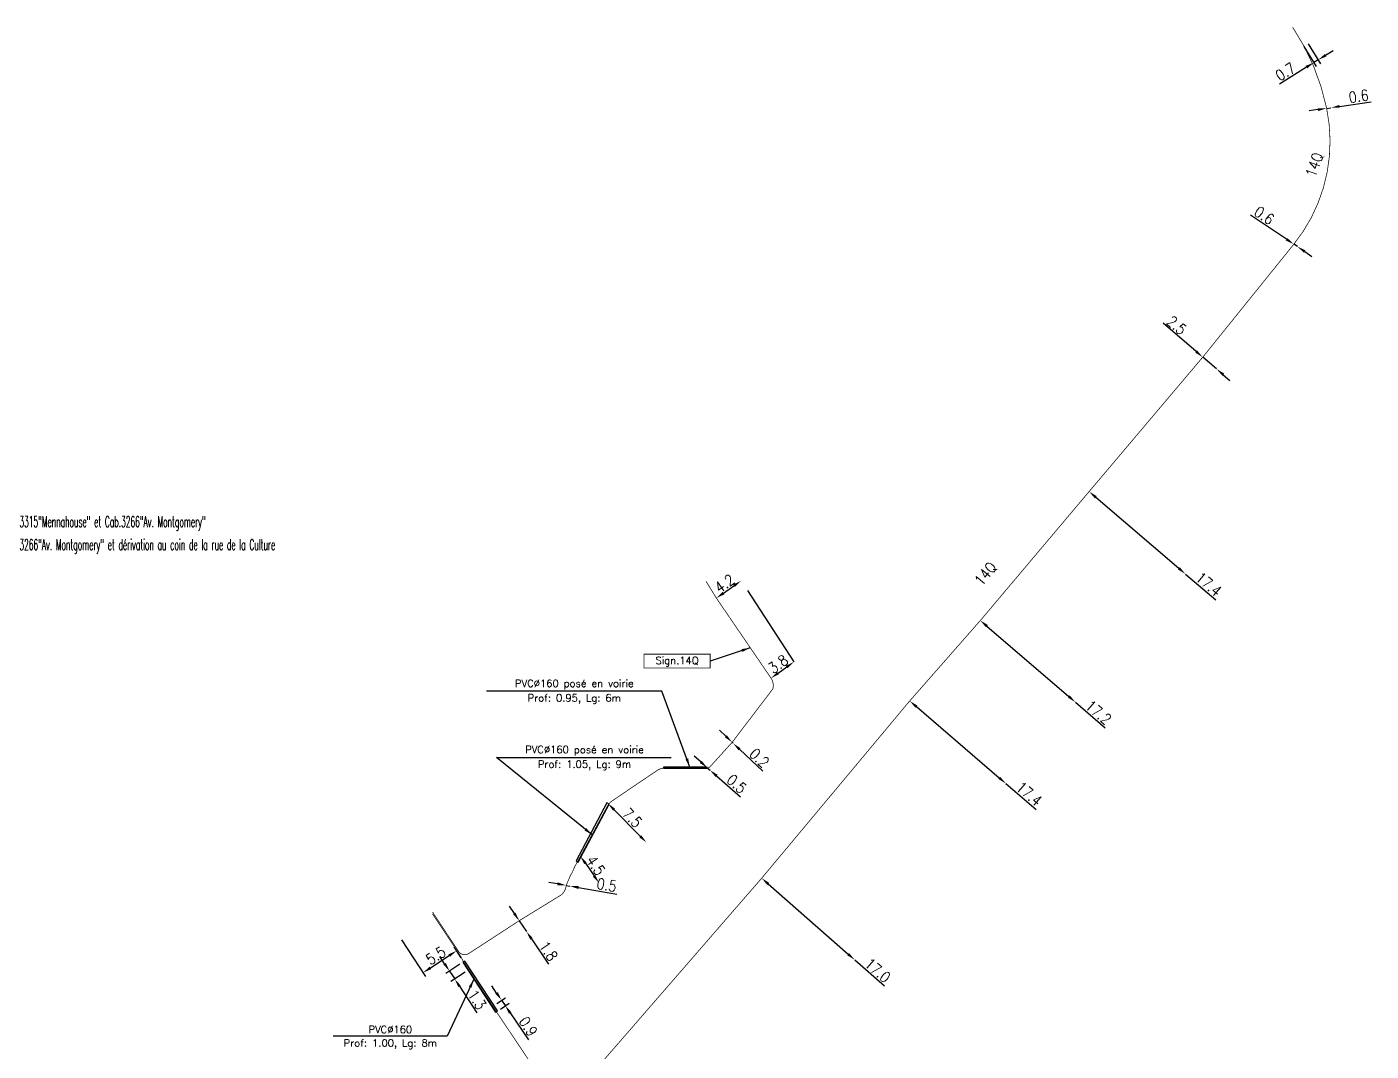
# Model space of a CAD drawing. Header units: millimetres. Extents: x 79997 to 81000, y 143376 to 144000.
# Drawn here: x 80105.6 to 80290.1, y 143859.6 to 144000 of the extents above; entities that cross this region are included whole.
import ezdxf
from ezdxf.enums import TextEntityAlignment as Align

# ---------------------------------------------------------------- set-up
doc = ezdxf.new("R2010")
doc.units = ezdxf.units.MM
doc.header["$PDMODE"] = 34
doc.linetypes.add('S_SIGNAL', pattern=[10, 4, -1.5, 0, -1.5, 0, -1.5, 0, -1.5])
doc.linetypes.add('S_ST', pattern=[14, 8, -1.5, 0, -1.5, 0, -1.5, 0, -1.5])
doc.layers.get('0').update_dxf_attribs({"linetype": 'CONTINUOUS'})
doc.layers.get('DEFPOINTS').update_dxf_attribs({"linetype": 'CONTINUOUS'})
doc.layers.add('S_100', color=5, linetype='S_SIGNAL')
doc.layers.add('S_400', color=7, linetype='CONTINUOUS')
doc.styles.get("Standard").update_dxf_attribs({"font": 'romans.shx', "width": 0.85})
doc.dimstyles.get("Standard").update_dxf_attribs({"dimtxt": 1.5, "dimasz": 1.2, "dimexe": 0.625, "dimexo": 0.625, "dimgap": 0.25, "dimtad": 1, "dimdec": 1, "dimzin": 0, "dimdsep": 46, "dimtxsty": 'Standard', "dimcen": -0.5, "dimadec": 0, "dimazin": 0, "dimtfac": 1, "dimtdec": 1, "dimtmove": 0, "dimatfit": 3, "dimfxl": 0, "dimtolj": 1, "dimtzin": 0, "dimarcsym": 0})

# ---------------------------------------------------------------- blocks, each defined once
blk = doc.blocks.new('GIS_MODF')
at = {"color": 0, "linetype": 'Continuous', "flags": 128}
for points in [[(-2.18, -0.01), (-1.68, -0.01)], [(1.52, -0.01), (2.02, -0.01)]]:
    blk.add_lwpolyline(points, dxfattribs=at)
at = {"color": 0, "linetype": 'Continuous', "width": 0.5}
blk.add_attdef('DATE', text='', height=1.5, dxfattribs=at).set_placement((-2.5, -0.8), align=Align.RIGHT)
at = {"color": 0, "linetype": 'Continuous', "width": 1.771291}
blk.add_attdef('USER', text='', height=1.5, dxfattribs=at).set_placement((-1.51, -0.8), (1.28, -0.8), align=Align.FIT)
at = {"color": 0, "linetype": 'Continuous', "width": 0.5}
blk.add_attdef('DESC', (2.29, -0.8), '', height=1.5, dxfattribs=at)
blk = doc.blocks.new('*D10')
at = {"layer": 'DEFPOINTS', "color": 0, "linetype": 'Continuous', "transparency": 16777216}
for p in [(80173.19, 143877.46), (80174.19, 143875.97), (80174.19, 143875.97)]:
    blk.add_point(p, dxfattribs=at)
at = {"layer": 'S_100', "color": 0, "linetype": 'Continuous', "lineweight": -2, "transparency": 16777216}
for p, q in [((80172.52, 143878.45), (80171.85, 143879.45)), ((80173.19, 143877.46), (80174.19, 143875.97)), ((80174.87, 143874.97), (80177.21, 143871.5))]:
    blk.add_line(p, q, dxfattribs=at)
at = {"layer": 'S_100', "color": 0, "linetype": 'Continuous', "transparency": 16777216}
for points in [[(80172.68, 143878.56), (80172.35, 143878.34), (80173.19, 143877.46)], [(80175.03, 143875.09), (80174.7, 143874.86), (80174.19, 143875.97)]]:
    blk.add_solid(points, dxfattribs=at)
at = {"layer": 'S_100', "color": 0, "linetype": 'Continuous', "transparency": 16777216, "insert": (80177.2, 143873.3), "char_height": 1.5, "attachment_point": 5, "rotation": 304.0106}
blk.add_mtext('\\A1;1.8', dxfattribs=at)
blk = doc.blocks.new('*D11')
at = {"layer": 'DEFPOINTS', "color": 0, "linetype": 'Continuous', "transparency": 16777216}
for p in [(80179.64, 143882.31), (80180.13, 143882.22), (80180.13, 143882.22)]:
    blk.add_point(p, dxfattribs=at)
at = {"layer": 'S_100', "color": 0, "linetype": 'Continuous', "lineweight": -2, "transparency": 16777216}
for p, q in [((80178.45, 143882.51), (80177.27, 143882.71)), ((80179.53, 143881.69), (80179.53, 143881.69)), ((80179.64, 143882.31), (80180.13, 143882.22)), ((80180.02, 143881.61), (80180.02, 143881.61)), ((80181.31, 143882.02), (80186.58, 143881.11))]:
    blk.add_line(p, q, dxfattribs=at)
at = {"layer": 'S_100', "color": 0, "linetype": 'Continuous', "transparency": 16777216}
for points in [[(80178.49, 143882.71), (80178.42, 143882.31), (80179.64, 143882.31)], [(80181.35, 143882.21), (80181.28, 143881.82), (80180.13, 143882.22)]]:
    blk.add_solid(points, dxfattribs=at)
at = {"layer": 'S_100', "color": 0, "linetype": 'Continuous', "transparency": 16777216, "insert": (80185.19, 143882.36), "char_height": 1.5, "attachment_point": 5, "rotation": 350.2319}
blk.add_mtext('\\A1;0.5', dxfattribs=at)
blk = doc.blocks.new('*D12')
at = {"layer": 'DEFPOINTS', "color": 0, "linetype": 'Continuous', "transparency": 16777216}
for p in [(80202.41, 143901.93), (80202.55, 143901.79), (80202.55, 143901.79)]:
    blk.add_point(p, dxfattribs=at)
at = {"layer": 'S_100', "color": 0, "linetype": 'Continuous', "lineweight": -2, "transparency": 16777216}
for p, q in [((80201.54, 143902.75), (80200.67, 143903.58)), ((80201.98, 143901.47), (80201.98, 143901.47)), ((80202.12, 143901.34), (80202.12, 143901.34)), ((80202.41, 143901.93), (80202.55, 143901.79)), ((80203.43, 143900.97), (80206.6, 143897.96))]:
    blk.add_line(p, q, dxfattribs=at)
at = {"layer": 'S_100', "color": 0, "linetype": 'Continuous', "transparency": 16777216}
for points in [[(80201.68, 143902.9), (80201.4, 143902.61), (80202.41, 143901.93)], [(80203.56, 143901.11), (80203.29, 143900.82), (80202.55, 143901.79)]]:
    blk.add_solid(points, dxfattribs=at)
at = {"layer": 'S_100', "color": 0, "linetype": 'Continuous', "transparency": 16777216, "insert": (80206.14, 143899.78), "char_height": 1.5, "attachment_point": 5, "rotation": 316.6086}
blk.add_mtext('\\A1;0.2', dxfattribs=at)
blk = doc.blocks.new('*D13')
at = {"layer": 'DEFPOINTS', "color": 0, "linetype": 'Continuous', "transparency": 16777216}
for p in [(80210.88, 143912.95), (80210.88, 143912.95), (80207.74, 143910.73)]:
    blk.add_point(p, dxfattribs=at)
at = {"layer": 'S_100', "color": 0, "linetype": 'Continuous', "lineweight": -2, "transparency": 16777216}
blk.add_line((80208.72, 143911.42), (80209.9, 143912.26), dxfattribs=at)
at = {"layer": 'S_100', "color": 0, "linetype": 'Continuous', "transparency": 16777216}
for points in [[(80209.78, 143912.42), (80210.02, 143912.1), (80210.88, 143912.95)], [(80208.6, 143911.59), (80208.83, 143911.26), (80207.74, 143910.73)]]:
    blk.add_solid(points, dxfattribs=at)
at = {"layer": 'S_100', "color": 0, "linetype": 'Continuous', "transparency": 16777216, "insert": (80208.73, 143912.66), "char_height": 1.5, "attachment_point": 5, "rotation": 35.3042}
blk.add_mtext('\\A1;3.8', dxfattribs=at)
blk = doc.blocks.new('*D14')
at = {"layer": 'DEFPOINTS', "color": 0, "linetype": 'Continuous', "transparency": 16777216}
for p in [(80203.65, 143924.08), (80203.65, 143924.08), (80200.24, 143921.71)]:
    blk.add_point(p, dxfattribs=at)
at = {"layer": 'S_100', "color": 0, "linetype": 'Continuous', "lineweight": -2, "transparency": 16777216}
blk.add_line((80201.23, 143922.39), (80202.66, 143923.39), dxfattribs=at)
at = {"layer": 'S_100', "color": 0, "linetype": 'Continuous', "transparency": 16777216}
for points in [[(80202.55, 143923.56), (80202.78, 143923.23), (80203.65, 143924.08)], [(80201.11, 143922.56), (80201.34, 143922.23), (80200.24, 143921.71)]]:
    blk.add_solid(points, dxfattribs=at)
at = {"layer": 'S_100', "color": 0, "linetype": 'Continuous', "transparency": 16777216, "insert": (80201.37, 143923.71), "char_height": 1.5, "attachment_point": 5, "rotation": 34.8873}
blk.add_mtext('\\A1;4.2', dxfattribs=at)
blk = doc.blocks.new('*D80')
at = {"layer": 'DEFPOINTS', "color": 0, "linetype": 'Continuous', "transparency": 16777216}
for p in [(80199, 143898.44), (80199.37, 143898.11), (80199.37, 143898.11)]:
    blk.add_point(p, dxfattribs=at)
at = {"layer": 'S_400', "color": 0, "linetype": 'Continuous', "lineweight": -2, "transparency": 16777216}
for p, q in [((80198.1, 143899.23), (80197.2, 143900.02)), ((80199, 143898.44), (80199.37, 143898.11)), ((80200.27, 143897.32), (80203.56, 143894.43))]:
    blk.add_line(p, q, dxfattribs=at)
at = {"layer": 'S_400', "color": 0, "linetype": 'Continuous', "transparency": 16777216}
for points in [[(80198.23, 143899.38), (80197.97, 143899.08), (80199, 143898.44)], [(80200.41, 143897.47), (80200.14, 143897.17), (80199.37, 143898.11)]]:
    blk.add_solid(points, dxfattribs=at)
at = {"layer": 'S_400', "color": 0, "linetype": 'Continuous', "transparency": 16777216, "insert": (80203.03, 143896.23), "char_height": 1.5, "attachment_point": 5, "rotation": 318.6513}
blk.add_mtext('\\A1;0.5', dxfattribs=at)
blk = doc.blocks.new('*D82')
at = {"layer": 'DEFPOINTS', "color": 0, "linetype": 'Continuous', "transparency": 16777216}
for p in [(80156.69, 143875.36), (80164.6, 143873.34), (80165.58, 143871.84)]:
    blk.add_point(p, dxfattribs=at)
at = {"layer": 'S_400', "color": 0, "linetype": 'Continuous', "lineweight": -2, "transparency": 16777216}
for p, q in [((80157.04, 143874.84), (80160.34, 143869.8)), ((80165.24, 143872.37), (80164.25, 143873.87)), ((80161, 143870.99), (80163.59, 143872.69))]:
    blk.add_line(p, q, dxfattribs=at)
at = {"layer": 'S_400', "color": 0, "linetype": 'Continuous', "transparency": 16777216}
for points in [[(80163.48, 143872.85), (80163.7, 143872.52), (80164.6, 143873.34)], [(80160.89, 143871.15), (80161.11, 143870.82), (80160, 143870.33)]]:
    blk.add_solid(points, dxfattribs=at)
at = {"layer": 'S_400', "color": 0, "linetype": 'Continuous', "transparency": 16777216, "insert": (80161.75, 143872.67), "char_height": 1.5, "attachment_point": 5, "rotation": 33.2798}
blk.add_mtext('\\A1;5.5', dxfattribs=at)
blk = doc.blocks.new('*D83')
at = {"layer": 'DEFPOINTS', "color": 0, "linetype": 'Continuous', "transparency": 16777216}
for p in [(80170.77, 143866.55), (80169.58, 143865.75), (80170.09, 143865)]:
    blk.add_point(p, dxfattribs=at)
at = {"layer": 'S_400', "color": 0, "linetype": 'Continuous', "lineweight": -2, "transparency": 16777216}
for p, q in [((80170.09, 143867.54), (80169.42, 143868.54)), ((80170.1, 143866.1), (80171.29, 143866.9)), ((80170.61, 143865.35), (80171.79, 143866.16)), ((80170.77, 143866.55), (80171.27, 143865.81)), ((80171.95, 143864.82), (80174.47, 143861.1))]:
    blk.add_line(p, q, dxfattribs=at)
at = {"layer": 'S_400', "color": 0, "linetype": 'Continuous', "transparency": 16777216}
for points in [[(80170.26, 143867.66), (80169.93, 143867.43), (80170.77, 143866.55)], [(80172.11, 143864.93), (80171.78, 143864.7), (80171.27, 143865.81)]]:
    blk.add_solid(points, dxfattribs=at)
at = {"layer": 'S_400', "color": 0, "linetype": 'Continuous', "transparency": 16777216, "insert": (80174.43, 143862.95), "char_height": 1.5, "attachment_point": 5, "rotation": 304.2234}
blk.add_mtext('\\A1;0.9', dxfattribs=at)
blk = doc.blocks.new('*D84')
at = {"layer": 'DEFPOINTS', "color": 0, "linetype": 'Continuous', "transparency": 16777216}
for p in [(80165.58, 143871.84), (80166.3, 143870.76), (80164.34, 143869.47)]:
    blk.add_point(p, dxfattribs=at)
at = {"layer": 'S_400', "color": 0, "linetype": 'Continuous', "lineweight": -2, "transparency": 16777216}
for p, q in [((80162.96, 143871.56), (80162.3, 143872.56)), ((80165.06, 143871.5), (80163.1, 143870.21)), ((80163.62, 143870.55), (80164.34, 143869.47)), ((80165.77, 143870.41), (80163.81, 143869.12)), ((80165, 143868.46), (80167.39, 143864.84))]:
    blk.add_line(p, q, dxfattribs=at)
at = {"layer": 'S_400', "color": 0, "linetype": 'Continuous', "transparency": 16777216}
for points in [[(80163.13, 143871.66), (80162.79, 143871.45), (80163.62, 143870.55)], [(80165.16, 143868.57), (80164.83, 143868.35), (80164.34, 143869.47)]]:
    blk.add_solid(points, dxfattribs=at)
at = {"layer": 'S_400', "color": 0, "linetype": 'Continuous', "transparency": 16777216, "insert": (80167.4, 143866.63), "char_height": 1.5, "attachment_point": 5, "rotation": 303.3642}
blk.add_mtext('\\A1;1.3', dxfattribs=at)
blk = doc.blocks.new('*D85')
at = {"layer": 'DEFPOINTS', "color": 0, "linetype": 'Continuous', "transparency": 16777216}
for p in [(80185.37, 143893.54), (80190.63, 143888.2), (80190.63, 143888.2)]:
    blk.add_point(p, dxfattribs=at)
at = {"layer": 'S_400', "color": 0, "linetype": 'Continuous', "lineweight": -2, "transparency": 16777216}
for p, q in [((80184.92, 143893.1), (80184.92, 143893.1)), ((80186.21, 143892.68), (80189.79, 143889.05)), ((80190.19, 143887.76), (80190.19, 143887.76))]:
    blk.add_line(p, q, dxfattribs=at)
at = {"layer": 'S_400', "color": 0, "linetype": 'Continuous', "transparency": 16777216}
for points in [[(80186.35, 143892.82), (80186.07, 143892.54), (80185.37, 143893.54)], [(80189.93, 143889.19), (80189.65, 143888.91), (80190.63, 143888.2)]]:
    blk.add_solid(points, dxfattribs=at)
at = {"layer": 'S_400', "color": 0, "linetype": 'Continuous', "transparency": 16777216, "insert": (80188.71, 143891.57), "char_height": 1.5, "attachment_point": 5, "rotation": 314.5811}
blk.add_mtext('\\A1;7.5', dxfattribs=at)
blk = doc.blocks.new('*D86')
at = {"layer": 'DEFPOINTS', "color": 0, "linetype": 'Continuous', "transparency": 16777216}
for p in [(80181.58, 143886.32), (80184.14, 143882.62), (80184.14, 143882.62)]:
    blk.add_point(p, dxfattribs=at)
at = {"layer": 'S_400', "color": 0, "linetype": 'Continuous', "lineweight": -2, "transparency": 16777216}
blk.add_line((80182.27, 143885.34), (80183.46, 143883.61), dxfattribs=at)
at = {"layer": 'S_400', "color": 0, "linetype": 'Continuous', "transparency": 16777216}
for points in [[(80182.43, 143885.45), (80182.1, 143885.22), (80181.58, 143886.32)], [(80183.63, 143883.72), (80183.3, 143883.5), (80184.14, 143882.62)]]:
    blk.add_solid(points, dxfattribs=at)
at = {"layer": 'S_400', "color": 0, "linetype": 'Continuous', "transparency": 16777216, "insert": (80183.69, 143885.04), "char_height": 1.5, "attachment_point": 5, "rotation": 304.6811}
blk.add_mtext('\\A1;4.5', dxfattribs=at)
blk = doc.blocks.new('*D87')
at = {"layer": 'DEFPOINTS', "color": 0, "linetype": 'Continuous', "transparency": 16777216}
for p in [(80283.98, 143988.88), (80284.57, 143988.97), (80284.57, 143988.97)]:
    blk.add_point(p, dxfattribs=at)
at = {"layer": 'S_100', "color": 0, "linetype": 'Continuous', "lineweight": -2, "transparency": 16777216}
for p, q in [((80285.76, 143989.15), (80290.08, 143989.79)), ((80282.79, 143988.71), (80281.6, 143988.53)), ((80283.98, 143988.88), (80284.57, 143988.97))]:
    blk.add_line(p, q, dxfattribs=at)
at = {"layer": 'S_100', "color": 0, "linetype": 'Continuous', "transparency": 16777216}
for points in [[(80282.76, 143988.9), (80282.82, 143988.51), (80283.98, 143988.88)], [(80285.73, 143989.34), (80285.79, 143988.95), (80284.57, 143988.97)]]:
    blk.add_solid(points, dxfattribs=at)
at = {"layer": 'S_100', "color": 0, "linetype": 'Continuous', "transparency": 16777216, "insert": (80288.37, 143990.54), "char_height": 1.5, "attachment_point": 5, "rotation": 8.4255}
blk.add_mtext('\\A1;0.6', dxfattribs=at)
blk = doc.blocks.new('*D88')
at = {"layer": 'DEFPOINTS', "color": 0, "linetype": 'Continuous', "transparency": 16777216}
for p in [(80279.48, 143970.25), (80279.97, 143969.91), (80279.97, 143969.91)]:
    blk.add_point(p, dxfattribs=at)
at = {"layer": 'S_100', "color": 0, "linetype": 'Continuous', "lineweight": -2, "transparency": 16777216}
for p, q in [((80278.48, 143970.92), (80273.54, 143974.25)), ((80279.97, 143969.91), (80279.48, 143970.25)), ((80280.97, 143969.24), (80281.96, 143968.57))]:
    blk.add_line(p, q, dxfattribs=at)
at = {"layer": 'S_100', "color": 0, "linetype": 'Continuous', "transparency": 16777216}
for points in [[(80278.59, 143971.08), (80278.37, 143970.75), (80279.48, 143970.25)], [(80281.08, 143969.41), (80280.86, 143969.08), (80279.97, 143969.91)]]:
    blk.add_solid(points, dxfattribs=at)
at = {"layer": 'S_100', "color": 0, "linetype": 'Continuous', "transparency": 16777216, "insert": (80275.42, 143974.19), "char_height": 1.5, "attachment_point": 5, "rotation": 326.0137}
blk.add_mtext('\\A1;0.6', dxfattribs=at)
blk = doc.blocks.new('*D89')
at = {"layer": 'DEFPOINTS', "color": 0, "linetype": 'Continuous', "transparency": 16777216}
for p in [(80266.98, 143954.75, 0.46), (80268.88, 143953.13, 0.46), (80268.88, 143953.13)]:
    blk.add_point(p, dxfattribs=at)
at = {"layer": 'S_100', "color": 0, "linetype": 'Continuous', "lineweight": -2, "transparency": 16777216}
for p, q in [((80266.07, 143955.53), (80261.53, 143959.4)), ((80268.88, 143953.13), (80266.98, 143954.75)), ((80269.8, 143952.35), (80270.71, 143951.57))]:
    blk.add_line(p, q, dxfattribs=at)
at = {"layer": 'S_100', "color": 0, "linetype": 'Continuous', "transparency": 16777216}
for points in [[(80266.2, 143955.68), (80265.94, 143955.38), (80266.98, 143954.75)], [(80269.93, 143952.5), (80269.67, 143952.2), (80268.88, 143953.13)]]:
    blk.add_solid(points, dxfattribs=at)
at = {"layer": 'S_100', "color": 0, "linetype": 'Continuous', "transparency": 16777216, "insert": (80263.39, 143959.13), "char_height": 1.5, "attachment_point": 5, "rotation": 319.5499}
blk.add_mtext('\\A1;2.5', dxfattribs=at)
blk = doc.blocks.new('*D90')
at = {"layer": 'DEFPOINTS', "color": 0, "linetype": 'Continuous', "transparency": 16777216}
for p in [(80251.39, 143936.32), (80264.61, 143925.01), (80264.61, 143925.01)]:
    blk.add_point(p, dxfattribs=at)
at = {"layer": 'S_100', "color": 0, "linetype": 'Continuous', "lineweight": -2, "transparency": 16777216}
for p, q in [((80251.79, 143936.79), (80251.79, 143936.79)), ((80252.3, 143935.54), (80263.7, 143925.79)), ((80264.61, 143925.01), (80268.76, 143921.46))]:
    blk.add_line(p, q, dxfattribs=at)
at = {"layer": 'S_100', "color": 0, "linetype": 'Continuous', "transparency": 16777216}
for points in [[(80252.43, 143935.69), (80252.17, 143935.39), (80251.39, 143936.32)], [(80263.83, 143925.94), (80263.57, 143925.64), (80264.61, 143925.01)]]:
    blk.add_solid(points, dxfattribs=at)
at = {"layer": 'S_100', "color": 0, "linetype": 'Continuous', "transparency": 16777216, "insert": (80267.79, 143923.61), "char_height": 1.5, "attachment_point": 5, "rotation": 319.4679}
blk.add_mtext('\\A1;17.4', dxfattribs=at)
blk = doc.blocks.new('*D91')
at = {"layer": 'DEFPOINTS', "color": 0, "linetype": 'Continuous', "transparency": 16777216}
for p in [(80236.46, 143918.63), (80249.51, 143907.43), (80249.51, 143907.43)]:
    blk.add_point(p, dxfattribs=at)
at = {"layer": 'S_100', "color": 0, "linetype": 'Continuous', "lineweight": -2, "transparency": 16777216}
for p, q in [((80237.37, 143917.85), (80248.6, 143908.21)), ((80249.51, 143907.43), (80253.61, 143903.91))]:
    blk.add_line(p, q, dxfattribs=at)
at = {"layer": 'S_100', "color": 0, "linetype": 'Continuous', "transparency": 16777216}
for points in [[(80237.5, 143918.01), (80237.24, 143917.7), (80236.46, 143918.63)], [(80248.73, 143908.37), (80248.47, 143908.06), (80249.51, 143907.43)]]:
    blk.add_solid(points, dxfattribs=at)
at = {"layer": 'S_100', "color": 0, "linetype": 'Continuous', "transparency": 16777216, "insert": (80252.67, 143906.04), "char_height": 1.5, "attachment_point": 5, "rotation": 319.3562}
blk.add_mtext('\\A1;17.2', dxfattribs=at)
blk = doc.blocks.new('*D92')
at = {"layer": 'DEFPOINTS', "color": 0, "linetype": 'Continuous', "transparency": 16777216}
for p in [(80226.77, 143907.6), (80239.97, 143896.27), (80239.97, 143896.27)]:
    blk.add_point(p, dxfattribs=at)
at = {"layer": 'S_100', "color": 0, "linetype": 'Continuous', "lineweight": -2, "transparency": 16777216}
for p, q in [((80227.68, 143906.82), (80239.06, 143897.05)), ((80239.97, 143896.27), (80244.12, 143892.71))]:
    blk.add_line(p, q, dxfattribs=at)
at = {"layer": 'S_100', "color": 0, "linetype": 'Continuous', "transparency": 16777216}
for points in [[(80227.81, 143906.97), (80227.55, 143906.67), (80226.77, 143907.6)], [(80239.19, 143897.2), (80238.93, 143896.9), (80239.97, 143896.27)]]:
    blk.add_solid(points, dxfattribs=at)
at = {"layer": 'S_100', "color": 0, "linetype": 'Continuous', "transparency": 16777216, "insert": (80243.15, 143894.86), "char_height": 1.5, "attachment_point": 5, "rotation": 319.3669}
blk.add_mtext('\\A1;17.4', dxfattribs=at)
blk = doc.blocks.new('*D93')
at = {"layer": 'DEFPOINTS', "color": 0, "linetype": 'Continuous', "transparency": 16777216}
for p in [(80206.46, 143883.29), (80219.23, 143872.08), (80219.23, 143872.08)]:
    blk.add_point(p, dxfattribs=at)
at = {"layer": 'S_100', "color": 0, "linetype": 'Continuous', "lineweight": -2, "transparency": 16777216}
for p, q in [((80207.36, 143882.5), (80218.33, 143872.87)), ((80219.23, 143872.08), (80223.29, 143868.51))]:
    blk.add_line(p, q, dxfattribs=at)
at = {"layer": 'S_100', "color": 0, "linetype": 'Continuous', "transparency": 16777216}
for points in [[(80207.49, 143882.65), (80207.23, 143882.35), (80206.46, 143883.29)], [(80218.46, 143873.02), (80218.2, 143872.72), (80219.23, 143872.08)]]:
    blk.add_solid(points, dxfattribs=at)
at = {"layer": 'S_100', "color": 0, "linetype": 'Continuous', "transparency": 16777216, "insert": (80222.37, 143870.65), "char_height": 1.5, "attachment_point": 5, "rotation": 318.7204}
blk.add_mtext('\\A1;17.0', dxfattribs=at)
blk = doc.blocks.new('*D136')
at = {"layer": 'DEFPOINTS', "color": 0, "linetype": 'Continuous', "transparency": 16777216}
for p in [(80280.54, 143997.87), (80281.13, 143998.25), (80282.23, 143995.16)]:
    blk.add_point(p, dxfattribs=at)
at = {"layer": 'S_100', "color": 0, "linetype": 'Continuous', "lineweight": -2, "transparency": 16777216}
for p, q in [((80280.87, 143997.34), (80282.56, 143994.63)), ((80281.46, 143997.72), (80283.15, 143995)), ((80282.82, 143995.53), (80282.23, 143995.16)), ((80283.84, 143996.16), (80284.86, 143996.8)), ((80281.21, 143994.53), (80277.5, 143992.21))]:
    blk.add_line(p, q, dxfattribs=at)
at = {"layer": 'S_100', "color": 0, "linetype": 'Continuous', "transparency": 16777216}
for points in [[(80281.1, 143994.7), (80281.32, 143994.36), (80282.23, 143995.16)], [(80283.74, 143996.33), (80283.95, 143996), (80282.82, 143995.53)]]:
    blk.add_solid(points, dxfattribs=at)
at = {"layer": 'S_100', "color": 0, "linetype": 'Continuous', "transparency": 16777216, "insert": (80278.32, 143993.9), "char_height": 1.5, "attachment_point": 5, "rotation": 31.9286}
blk.add_mtext('\\A1;0.7', dxfattribs=at)

msp = doc.modelspace()

# ---------------------------------------------------------------- linework, layer by layer
at = {"layer": 'S_100', "linetype": 'Continuous'}
msp.add_line((80204.53, 143922.75), (80210.88, 143912.95), dxfattribs=at)
at = {"layer": 'S_100', "linetype": 'S_ST', "const_width": 0.1, "flags": 128}
for points in [[(80107.47, 143594.46), (80109.03, 143600.22), (80112.33, 143613.13), (80116.16, 143627.03), (80120.25, 143643.56), (80123.48, 143655.77), (80127.17, 143670.11), (80130.92, 143685.14), (80134.18, 143697.22), (80138.07, 143713.15), (80140.43, 143722.07), (80143.96, 143734.11), (80146.38, 143744.4), (80149.54, 143756.05), (80152.32, 143768.22), (80156.7, 143784.74), (80159.49, 143794.3), (80160.93, 143800.61), (80160.62, 143810.07, -0.009568), (80160.47, 143820.43, -0.122901), (80162.94, 143830.12, -0.044851), (80171.23, 143842.51), (80177.92, 143850.35), (80181.95, 143855.07), (80206.46, 143883.29), (80226.77, 143907.6), (80236.46, 143918.63), (80251.39, 143936.32), (80266.98, 143954.75), (80279.48, 143970.25, 0.224509), (80283.98, 143988.88, 0.096395), (80279.32, 144000, 0.096395)], [(80198.82, 143924.01), (80200.24, 143921.71), (80207.74, 143910.73, -0.213049), (80207.99, 143909.25), (80202.41, 143901.93), (80199.37, 143898.57, -0.178223), (80199, 143898.4), (80193, 143898.4, 0.105224), (80192.11, 143898.07), (80185.82, 143893.81), (80185.46, 143893.49), (80181.2, 143885.58), (80180.8, 143884.86, -0.04016), (80180.18, 143883.58), (80179.64, 143882.31, -0.176862), (80179.02, 143881.04), (80173.19, 143877.46), (80166.16, 143872.89, -0.307239), (80164.96, 143873.12), (80161.46, 143878.39), (80161.31, 143878.66)]]:
    msp.add_lwpolyline(points, format="xyb", dxfattribs=at)
at = {"layer": 'S_100', "linetype": 'S_ST', "const_width": 0.1}
msp.add_lwpolyline([(80190.3, 143912.11), (80199.39, 143912.11), (80199.39, 143914.02), (80190.3, 143914.02)], close=True, dxfattribs=at)
msp.add_lwpolyline([(80161.28, 143878.4), (80165.09, 143872.7), (80165.55, 143871.82), (80170.05, 143864.98), (80177.27, 143854.22), (80177.26, 143853.98), (80177.14, 143853.74), (80176.94, 143853.52), (80171.33, 143847.39), (80167.9, 143843.48), (80155.62, 143829.41), (80154.01, 143827.72), (80145.78, 143819.49), (80144.01, 143817.58), (80140.72, 143815.49), (80130.64, 143811.1), (80098.99, 143797.38), (80053.88, 143778.5), (80018.89, 143764.05), (80000, 143756.26)], dxfattribs=at)
at = {"layer": 'S_400'}
for points in [[(80193, 143898.36), (80199, 143898.36), (80199, 143898.52), (80193, 143898.52)], [(80185.23, 143893.61), (80181.01, 143885.66), (80181.29, 143885.51), (80185.51, 143893.46)], [(80165.45, 143871.76), (80169.94, 143864.91), (80170.21, 143865.08), (80165.72, 143871.93)]]:
    msp.add_lwpolyline(points, close=True, dxfattribs=at)

# ---------------------------------------------------------------- block references
at = {"layer": 'S_100'}
ref = msp.add_blockref('GIS_MODF', (80089.14, 143932.24), dxfattribs=at)
ref.add_attrib('DATE', '17/04/2001', dxfattribs={"layer": '0', "color": 0, "linetype": 'Continuous', "height": 1.5, "width": 0.5}).set_placement((80086.64, 143931.44), align=Align.RIGHT)
ref.add_attrib('USER', 'BP', dxfattribs={"layer": '0', "color": 0, "linetype": 'Continuous', "height": 1.5, "width": 0.99919}).set_placement((80087.63, 143931.44), (80090.41, 143931.44), align=Align.FIT)
ref.add_attrib('DESC', 'Pose Sign.14Q entre Cab.3315"Mennahouse" et Cab.3266"Av. Montgomery"', (80091.43, 143931.44), dxfattribs={"layer": '0', "color": 0, "linetype": 'Continuous', "height": 1.5, "width": 0.5})
ref = msp.add_blockref('GIS_MODF', (80089.14, 143929.09), dxfattribs=at)
ref.add_attrib('DATE', '17/04/2001', dxfattribs={"layer": '0', "color": 0, "linetype": 'Continuous', "height": 1.5, "width": 0.5}).set_placement((80086.64, 143928.29), align=Align.RIGHT)
ref.add_attrib('USER', 'BP', dxfattribs={"layer": '0', "color": 0, "linetype": 'Continuous', "height": 1.5, "width": 0.99919}).set_placement((80087.63, 143928.29), (80090.41, 143928.29), align=Align.FIT)
ref.add_attrib('DESC', 'Pose Sign.14Q entre Cab.3266"Av. Montgomery" et dérivation au coin de la rue de la Culture', (80091.43, 143928.29), dxfattribs={"layer": '0', "color": 0, "linetype": 'Continuous', "height": 1.5, "width": 0.5})

# ---------------------------------------------------------------- texts
at = {"layer": 'S_100', "linetype": 'Continuous', "width": 0.85}
for rotation, p in [(70.9925, (80282.45, 143979.29)), (50.1966, (80236.64, 143923.27))]:
    msp.add_text('14Q', height=1.5, rotation=rotation, dxfattribs=at).set_placement(p)
at = {"layer": 'S_100', "linetype": 'Continuous'}
msp.add_text('Sign.14Q', height=1, dxfattribs=at).set_placement((80194.85, 143913.01), align=Align.MIDDLE)
at = {"layer": 'S_400', "linetype": 'Continuous'}
for s, p in [('PVC%%C160 posé en voirie', (80180.75, 143909.87)), ('Prof: 0.95, Lg: 6m', (80180.75, 143907.85)), ('PVC%%C160 posé en voirie', (80182.15, 143900.79)), ('Prof: 1.05, Lg: 9m', (80182.15, 143898.76)), ('PVC%%C160', (80155.51, 143862.54)), ('Prof: 1.00, Lg: 8m', (80155.51, 143860.52))]:
    msp.add_text(s, height=1, dxfattribs=at).set_placement(p, align=Align.MIDDLE)

# ---------------------------------------------------------------- dimensions: what is measured, and where the dimension line sits
at = {"layer": 'S_100', "linetype": 'Continuous'}
for base, p1, p2, angle, picture, middle, dimtype in [((80282.23, 143995.16), (80281.13, 143998.25), (80280.54, 143997.87), 211.9286, '*D136', (80278.85, 143993.05), 160), ((80284.57, 143988.97), (80283.98, 143988.88), (80284.57, 143988.97), 188.4255, '*D87', (80288.51, 143989.55), 160), ((80279.97, 143969.91), (80279.48, 143970.25), (80279.97, 143969.91), 146.0137, '*D88', (80274.86, 143973.36), 160), ((80268.88, 143953.13), (80266.98, 143954.75, 0.46), (80268.88, 143953.13, 0.46), 139.5499, '*D89', (80262.74, 143958.37), 160), ((80264.61, 143925.01), (80251.39, 143936.32), (80264.61, 143925.01), 139.4679, '*D90', (80267.14, 143922.85), 160), ((80249.51, 143907.43), (80236.46, 143918.63), (80249.51, 143907.43), 139.3562, '*D91', (80252.02, 143905.28), 160), ((80210.88, 143912.95), (80207.74, 143910.73), (80210.88, 143912.95), 35.3042, '*D13', (80209.31, 143911.84), 161), ((80239.97, 143896.27), (80226.77, 143907.6), (80239.97, 143896.27), 139.3669, '*D92', (80242.5, 143894.1), 160), ((80180.13, 143882.22), (80179.64, 143882.31), (80180.13, 143882.22), 350.2319, '*D11', (80185.02, 143881.38), 161), ((80219.23, 143872.08), (80206.46, 143883.29), (80219.23, 143872.08), 138.7204, '*D93', (80221.71, 143869.9), 160)]:
    dim = msp.add_linear_dim(base=base, p1=p1, p2=p2, angle=angle, dimstyle='Standard', dxfattribs=at)
    dim.commit()
    dim.dimension.update_dxf_attribs({"geometry": picture, "text_midpoint": middle, "dimtype": dimtype})
for p1, p2, picture, middle in [((80200.24, 143921.71), (80203.65, 143924.08), '*D14', (80201.37, 143923.71)), ((80202.41, 143901.93), (80202.55, 143901.79), '*D12', (80206.14, 143899.78)), ((80173.19, 143877.46), (80174.19, 143875.97), '*D10', (80177.2, 143873.3))]:
    dim = msp.add_aligned_dim(p1=p1, p2=p2, distance=0, dimstyle='Standard', dxfattribs=at)
    dim.commit()
    dim.dimension.update_dxf_attribs({"geometry": picture, "text_midpoint": middle})
at = {"layer": 'S_400', "linetype": 'Continuous'}
for p1, p2, picture, middle in [((80199, 143898.44), (80199.37, 143898.11), '*D80', (80203.03, 143896.23)), ((80185.37, 143893.54), (80190.63, 143888.2), '*D85', (80188.71, 143891.57)), ((80181.58, 143886.32), (80184.14, 143882.62), '*D86', (80183.69, 143885.04))]:
    dim = msp.add_aligned_dim(p1=p1, p2=p2, distance=0, dimstyle='Standard', dxfattribs=at)
    dim.commit()
    dim.dimension.update_dxf_attribs({"geometry": picture, "text_midpoint": middle})
dim = msp.add_linear_dim(base=(80164.6, 143873.34), p1=(80156.69, 143875.36), p2=(80165.58, 143871.84), angle=33.2798, dimstyle='Standard', dxfattribs=at)
dim.commit()
dim.dimension.update_dxf_attribs({"geometry": '*D82', "text_midpoint": (80161.75, 143872.67)})
for base, p1, p2, angle, picture, middle in [((80164.34, 143869.47), (80165.58, 143871.84), (80166.3, 143870.76), 303.3642, '*D84', (80166.56, 143866.08)), ((80170.77, 143866.55), (80170.09, 143865), (80169.58, 143865.75), 124.2234, '*D83', (80173.6, 143862.39))]:
    dim = msp.add_linear_dim(base=base, p1=p1, p2=p2, angle=angle, dimstyle='Standard', dxfattribs=at)
    dim.commit()
    dim.dimension.update_dxf_attribs({"geometry": picture, "text_midpoint": middle, "dimtype": 161})

# ---------------------------------------------------------------- leaders
at = {"layer": 'S_100', "linetype": 'Continuous'}
msp.add_leader([(80204.9, 143914.9), (80199.39, 143913.06)], dimstyle='Standard', dxfattribs=at)
at = {"layer": 'S_400'}
for points in [[(80196.6, 143898.53), (80192.75, 143908.94), (80168.71, 143908.94)], [(80183.21, 143889.24), (80170.06, 143899.85), (80194.04, 143899.85)], [(80166.97, 143869.43), (80163.29, 143861.61), (80147.68, 143861.61)]]:
    msp.add_leader(points, dimstyle='Standard', dxfattribs=at)

doc.saveas('drawing.dxf')
